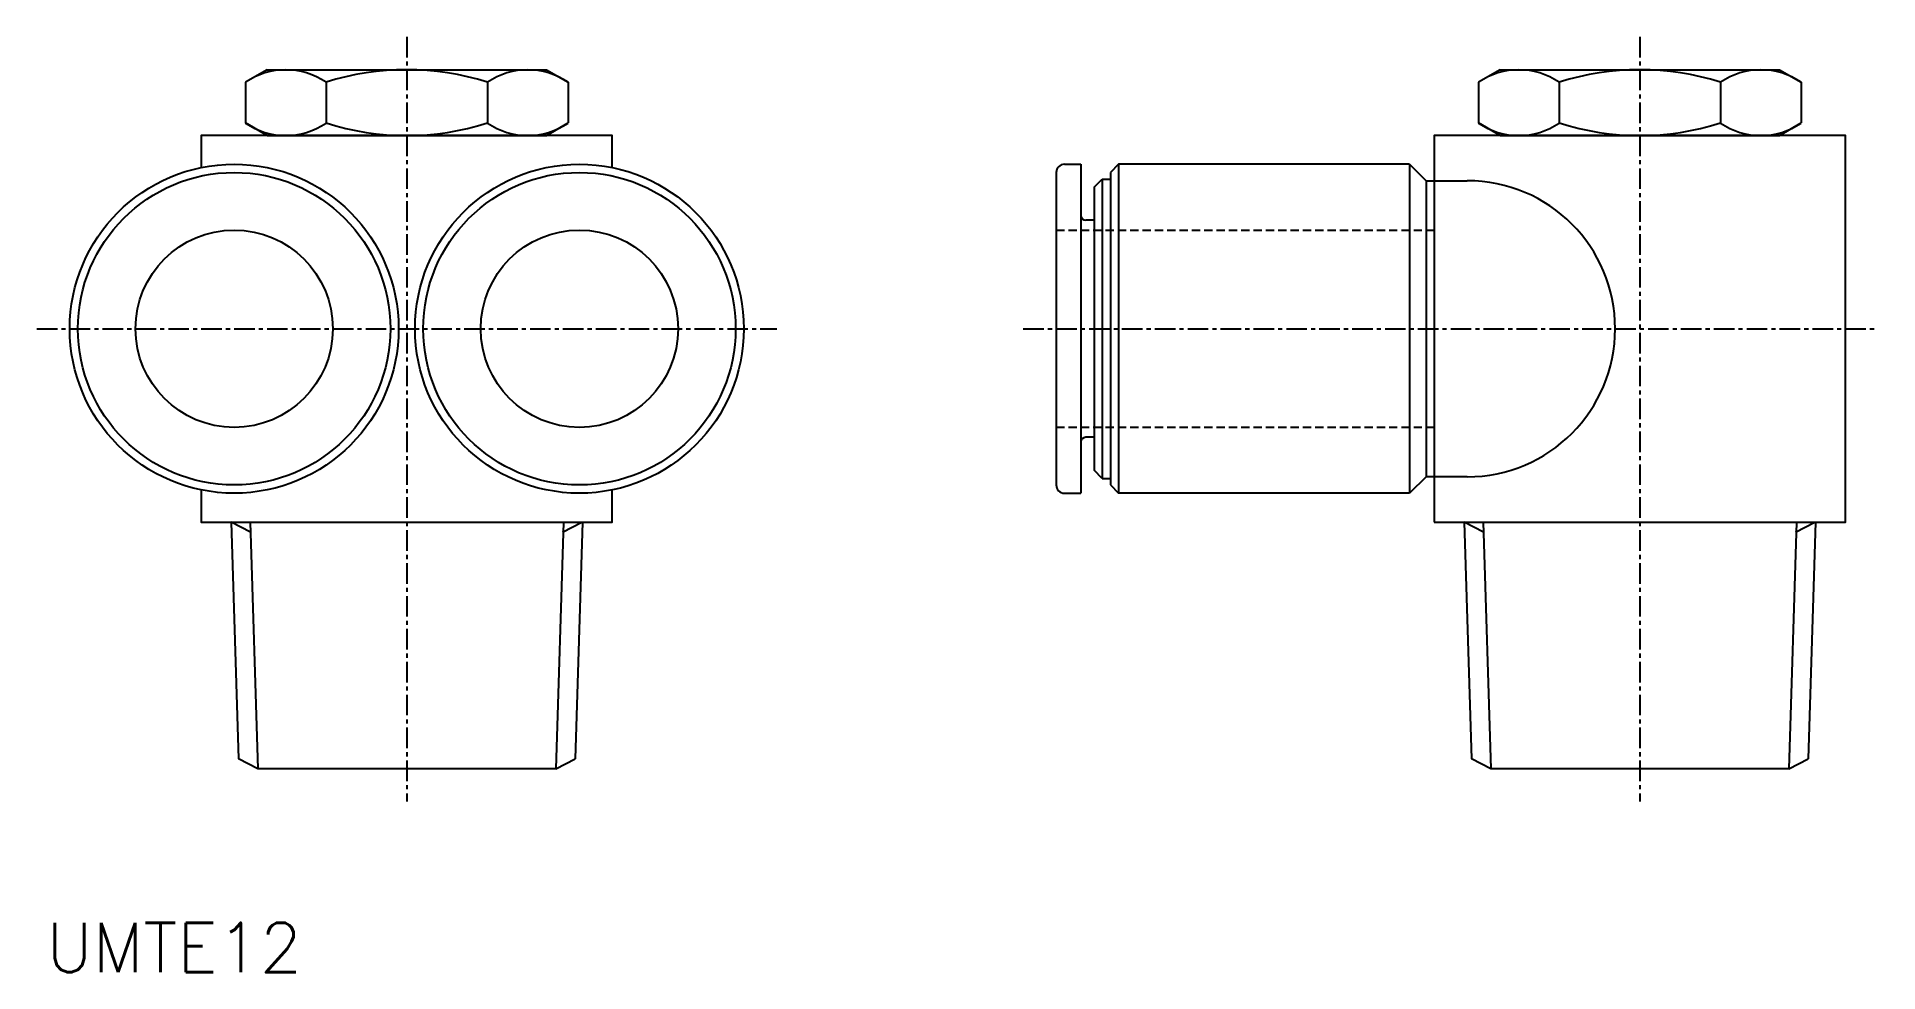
# Model space of a CAD drawing. Extents: x 88 to 200, y 70 to 126.
import ezdxf
from ezdxf.enums import TextEntityAlignment as Align

# ---------------------------------------------------------------- set-up
doc = ezdxf.new("R2010")
doc.units = 0
doc.header["$MEASUREMENT"] = 0
doc.linetypes.add('CENTER', pattern=[2, 1.25, -0.25, 0.25, -0.25])
doc.linetypes.add('DASHED', pattern=[0.75, 0.5, -0.25])
doc.layers.get('0').update_dxf_attribs({"linetype": 'CONTINUOUS'})
doc.layers.add('CENTER', color=1, linetype='CENTER')
doc.styles.get("Standard").update_dxf_attribs({"font": 'txt.shx', "bigfont": 'extfont.shx'})

msp = doc.modelspace()

# ---------------------------------------------------------------- linework, layer by layer
at = {"color": 7, "linetype": 'Continuous'}
for p, q in [((102.15, 124.37), (100.83, 123.61)), ((102.15, 124.37), (119.15, 124.37)), ((119.15, 124.37), (120.46, 123.61)), ((177.15, 124.37), (175.83, 123.61)), ((177.15, 124.37), (194.15, 124.37)), ((194.15, 124.37), (195.46, 123.61)), ((100.83, 123.61), (100.83, 121.13)), ((105.74, 123.61), (105.74, 121.13)), ((115.55, 123.61), (115.55, 121.13)), ((120.46, 123.61), (120.46, 121.13)), ((175.83, 123.61), (175.83, 121.13)), ((180.74, 123.61), (180.74, 121.13)), ((190.55, 123.61), (190.55, 121.13)), ((195.46, 123.61), (195.46, 121.13)), ((102.15, 120.37), (100.83, 121.13)), ((119.15, 120.37), (120.46, 121.13)), ((177.15, 120.37), (175.83, 121.13)), ((194.15, 120.37), (195.46, 121.13)), ((102.15, 120.37), (119.15, 120.37)), ((102.15, 120.37), (119.15, 120.37)), ((177.15, 120.37), (194.15, 120.37)), ((177.15, 120.37), (194.15, 120.37)), ((150.15, 118.12), (150.15, 99.12)), ((150.65, 118.62), (151.65, 118.62)), ((151.65, 118.62), (151.65, 98.62)), ((152.45, 117.22), (152.95, 117.72)), ((152.95, 117.72), (153.45, 117.72)), ((152.95, 117.72), (152.95, 99.52)), ((153.95, 118.62), (153.45, 118.12)), ((153.45, 118.12), (153.45, 99.12)), ((171.65, 118.62), (153.95, 118.62)), ((153.95, 118.62), (153.95, 98.62)), ((171.65, 118.62), (172.65, 117.62)), ((171.65, 118.62), (171.65, 98.62)), ((172.65, 117.62), (172.65, 99.62)), ((172.65, 117.62), (175.15, 117.62)), ((152.45, 117.22), (152.45, 100.02)), ((152.45, 115.22), (151.95, 115.22)), ((152.45, 102.02), (151.95, 102.02)), ((152.95, 99.52), (152.45, 100.02)), ((150.65, 98.62), (151.65, 98.62)), ((152.95, 99.52), (153.45, 99.52)), ((153.45, 99.12), (153.95, 98.62)), ((171.65, 98.62), (153.95, 98.62)), ((172.65, 99.62), (171.65, 98.62)), ((175.15, 99.62), (172.65, 99.62)), ((99.96, 96.87), (100.41, 82.48)), ((121.34, 96.87), (120.89, 82.48)), ((174.96, 96.87), (175.41, 82.48)), ((196.34, 96.87), (195.89, 82.48)), ((101.59, 81.87), (100.41, 82.48)), ((119.71, 81.87), (101.59, 81.87)), ((119.71, 81.87), (120.89, 82.48)), ((176.59, 81.87), (175.41, 82.48)), ((194.71, 81.87), (176.59, 81.87)), ((194.71, 81.87), (195.89, 82.48))]:
    msp.add_line(p, q, dxfattribs=at)
at = {"color": 3, "linetype": 'DASHED'}
for p, q in [((150.15, 114.62), (173.15, 114.62)), ((173.15, 114.62), (173.15, 102.62)), ((173.15, 114.62), (173.15, 102.62)), ((173.15, 102.62), (150.15, 102.62))]:
    msp.add_line(p, q, dxfattribs=at)
at = {"color": 3, "linetype": 'Continuous'}
for p, q in [((101.14, 96.25), (99.96, 96.87)), ((101.12, 96.87), (101.59, 81.87)), ((120.18, 96.87), (119.71, 81.87)), ((120.12, 96.25), (121.3, 96.87)), ((176.14, 96.25), (174.96, 96.87)), ((176.12, 96.87), (176.59, 81.87)), ((195.18, 96.87), (194.71, 81.87)), ((195.12, 96.25), (196.3, 96.87))]:
    msp.add_line(p, q, dxfattribs=at)
at = {"color": 7, "linetype": 'Continuous'}
for points in [[(123.15, 118.41), (123.15, 120.37), (98.15, 120.37), (98.15, 118.41)], [(98.15, 98.82), (98.15, 96.87), (123.15, 96.87), (123.15, 98.82)]]:
    msp.add_lwpolyline(points, dxfattribs=at)
msp.add_lwpolyline([(173.15, 96.87), (198.15, 96.87), (198.15, 120.37), (173.15, 120.37)], close=True, dxfattribs=at)
for centre, radius in [((100.15, 108.62), 10), ((100.15, 108.62), 9.5), ((121.15, 108.62), 10), ((121.15, 108.62), 9.5), ((100.15, 108.62), 6), ((121.15, 108.62), 6)]:
    msp.add_circle(centre, radius, dxfattribs=at)
for centre, radius, start, end in [((103.29, 120.02), 4.34, 55.6157, 124.3843), ((110.65, 108.13), 16.24, 72.412, 107.588), ((118.01, 120.02), 4.34, 55.6157, 124.3843), ((178.29, 120.02), 4.34, 55.6157, 124.3843), ((185.65, 108.13), 16.24, 72.412, 107.588), ((193.01, 120.02), 4.34, 55.6157, 124.3843), ((103.29, 124.71), 4.34, 235.6157, 304.3843), ((110.65, 136.61), 16.24, 252.412, 287.588), ((118.01, 124.71), 4.34, 235.6157, 304.3843), ((178.29, 124.71), 4.34, 235.6157, 304.3843), ((185.65, 136.61), 16.24, 252.412, 287.588), ((193.01, 124.71), 4.34, 235.6157, 304.3843), ((150.65, 118.12), 0.5, 90, 180), ((175.15, 108.62), 9, 270, 90), ((151.95, 115.52), 0.3, 180, 270), ((151.95, 101.72), 0.3, 90, 180), ((150.65, 99.12), 0.5, 180, 270)]:
    msp.add_arc(centre, radius, start, end, dxfattribs=at)
at = {"layer": 'CENTER', "color": 1, "linetype": 'CENTER'}
for p, q in [((110.65, 126.37), (110.65, 79.87)), ((185.65, 126.37), (185.65, 79.87)), ((88.15, 108.62), (133.15, 108.62)), ((148.15, 108.62), (200.15, 108.62))]:
    msp.add_line(p, q, dxfattribs=at)

# ---------------------------------------------------------------- texts
at = {"color": 7, "linetype": 'Continuous'}
msp.add_text('UMTE12', height=3, dxfattribs=at).set_placement((88.72, 71), align=Align.MIDDLE_LEFT)

doc.saveas('drawing.dxf')
